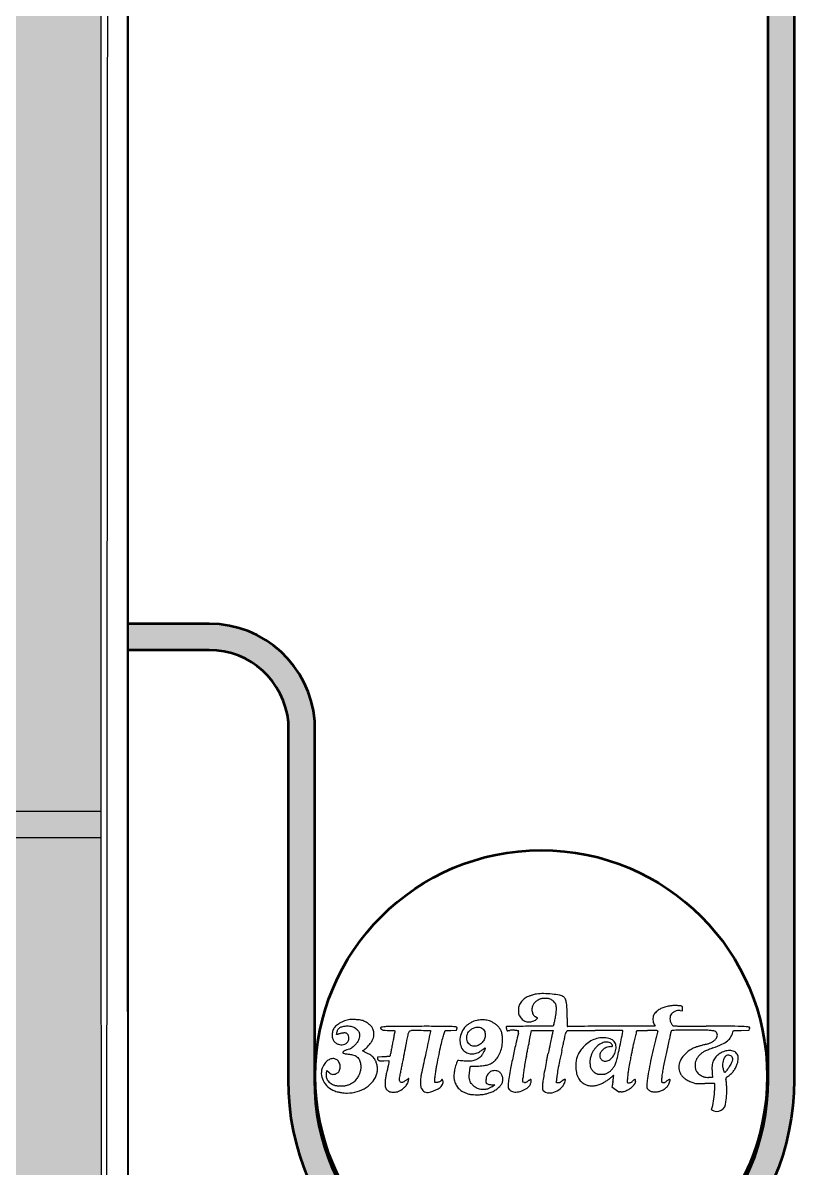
# Model space of a CAD drawing. Header units: millimetres. Extents: x 35877 to 3066687, y -650199 to -40525.
# Drawn here: x 144938.91 to 144968.22, y -179762.83 to -179719.29 of the extents above; entities that cross this region are included whole.
import ezdxf

# ---------------------------------------------------------------- set-up
doc = ezdxf.new("R2010")
doc.units = ezdxf.units.MM
doc.header["$MEASUREMENT"] = 0
for name, color, linetype, lineweight in [('A8_FURNITURE', 32, 'Continuous', 30), ('dim05', 1, 'Continuous', 13), ('Elevation 4.5', 206, 'Continuous', 5), ('FURNITURE', 32, 'Continuous', 9), ('NAME PLATE', 7, 'Continuous', 25), ('wall', 7, 'Continuous', 30)]:
    doc.layers.add(name, color=color, linetype=linetype, lineweight=lineweight)

msp = doc.modelspace()

# ---------------------------------------------------------------- hatches: boundary and pattern name
at = {"layer": 'dim05', "lineweight": 0, "true_color": 0xa47149, "transparency": 33554630}
h = msp.add_hatch(color=35, dxfattribs=at)
h.dxf.hatch_style = 1
h.paths.add_polyline_path([(144941.8873, -179711.3998), (144895.8952, -179711.3998), (144895.9029, -179803.3591), (144941.895, -179803.3591), (144941.8937, -179788.4605), (144935.895, -179788.4605), (144935.895, -179791.3591, -0.4142136), (144932.895, -179794.3591), (144904.8974, -179794.3591, -0.4142136), (144901.8974, -179791.3591), (144901.8974, -179722.365, -0.4142136), (144904.8974, -179719.365), (144932.895, -179719.365, -0.4142136), (144935.895, -179722.365), (144935.895, -179749.2607), (144941.8905, -179749.2607)])
h = msp.add_hatch(color=35, dxfattribs=at)
h.dxf.hatch_style = 1
h.paths.add_polyline_path([(144941.8905, -179749.2607), (144933.7283, -179749.2607, 0.4142136), (144930.7283, -179752.2607), (144930.7283, -179785.4605, 0.4142136), (144933.7283, -179788.4605), (144941.8937, -179788.4605), (144941.8937, -179787.4605), (144933.7283, -179787.4605, -0.4142136), (144931.7283, -179785.4605), (144931.7283, -179752.2607, -0.4142136), (144933.7283, -179750.2607), (144941.8906, -179750.2607)])
h = msp.add_hatch(color=35, dxfattribs=at)
h.dxf.hatch_style = 1
h.paths.add_polyline_path([(144941.8906, -179750.2607), (144933.7283, -179750.2607, 0.4142136), (144931.7283, -179752.2607), (144931.7283, -179785.4605, 0.4142136), (144933.7283, -179787.4605), (144941.8937, -179787.4605)])
at = {"layer": 'NAME PLATE', "lineweight": 0, "true_color": 0x000000, "transparency": 33554687}
h = msp.add_hatch(color=18, dxfattribs=at)
h.dxf.hatch_style = 1
h.set_gradient(color1=(153, 155, 55), color2=(229, 232, 120), name='INVCYLINDER')
h.paths.add_polyline_path([(144968.2164, -179759.4782), (144968.2164, -179679.3591), (144967.2164, -179679.3591), (144967.2164, -179759.4782, -1), (144949.9979, -179759.4782), (144949.9979, -179745.8362, 0.3909925), (144945.989, -179742.1356), (144942.9029, -179742.1347), (144942.9029, -179743.1347), (144945.989, -179743.1356, -0.3874546), (144948.9979, -179745.8791), (144948.9979, -179759.4782, 1)])

# ---------------------------------------------------------------- linework, layer by layer
at = {"lineweight": 30, "transparency": 33554687}
for p, q in [((144963.8928, -179756.8395), (144963.9758, -179756.8481)), ((144963.9758, -179756.8481), (144963.9758, -179756.7633)), ((144958.1664, -179757.9698), (144958.2419, -179757.5984)), ((144959.0653, -179757.4326), (144958.176, -179757.4398)), ((144958.2419, -179757.5984), (144958.6485, -179757.5984)), ((144958.6485, -179757.5984), (144959.055, -179757.5984)), ((144959.055, -179757.5984), (144959.0427, -179757.6525)), ((144959.0909, -179757.3533), (144959.0653, -179757.4326)), ((144959.5714, -179757.6404), (144959.6084, -179757.6056)), ((144959.6084, -179757.6056), (144960.66, -179757.6011)), ((144962.9386, -179757.4398), (144961.2904, -179757.44)), ((144962.2311, -179757.6337), (144962.2445, -179757.5984)), ((144962.2445, -179757.5984), (144962.6424, -179757.5984)), ((144962.8995, -179757.373), (144962.9386, -179757.4398)), ((144965.8937, -179757.66), (144965.9092, -179757.599)), ((144965.9092, -179757.599), (144966.2065, -179757.5951)), ((144966.2065, -179757.5951), (144966.5038, -179757.5912)), ((144966.5038, -179757.5912), (144966.5223, -179757.5378)), ((144957.9116, -179759.5669), (144957.9134, -179759.4155)), ((144965.1185, -179759.391), (144964.9658, -179759.3832)), ((144965.1059, -179759.241), (144965.1185, -179759.391)), ((144957.974, -179759.5714), (144957.9116, -179759.5669)), ((144959.1879, -179759.5923), (144959.1882, -179759.5075)), ((144959.2526, -179759.585), (144959.1879, -179759.5923)), ((144964.335, -179759.5634), (144964.4733, -179759.6102)), ((144964.4733, -179759.6102), (144964.8194, -179759.6113))]:
    msp.add_line(p, q, dxfattribs=at)
at = {"linetype": 'Continuous', "lineweight": 30, "transparency": 33554687}
msp.add_line((144961.5542, -179759.9494), (144961.2935, -179759.7559), dxfattribs=at)
at = {"lineweight": 30, "transparency": 33554687}
for points in [[(144951.2861, -179757.195, 0.043859), (144951.0792, -179757.2578, 0.051703), (144950.8982, -179757.3534, 0.058426), (144950.7617, -179757.4697, 0.108122), (144950.688, -179757.5946, 0.061138), (144950.6573, -179757.7497, 0.087182), (144950.6714, -179757.889, 0.097584), (144950.7296, -179758.0038, 0.097339), (144950.827, -179758.0881, 0.067265), (144950.9353, -179758.1319, 0.079761), (144951.0451, -179758.1419, 0.085565), (144951.1462, -179758.1173, 0.093625), (144951.2297, -179758.0606, 0.09954), (144951.2799, -179757.9855, 0.090008), (144951.2996, -179757.8941, 0.093227), (144951.2856, -179757.8044, 0.117473), (144951.2402, -179757.734, 0.033862), (144951.2125, -179757.7109, 0.084561), (144951.189, -179757.6993, 0.064706), (144951.1594, -179757.6945, 0.013953), (144951.1073, -179757.6943, 0.025158), (144951.067, -179757.6973, 0.014872), (144951.0194, -179757.7047, 0.01486), (144950.9721, -179757.715, 0.0246), (144950.933, -179757.7267, -0.003451), (144950.8997, -179757.7384, -0.004949), (144950.8699, -179757.7481, -0.00275), (144950.8447, -179757.756, -0.074457), (144950.8378, -179757.7571, -0.459081), (144950.8287, -179757.7464, -0.012844), (144950.8407, -179757.679, -0.021077), (144950.8576, -179757.6109, -0.060928), (144950.8769, -179757.5664, -0.054786), (144950.9088, -179757.5235, -0.061963), (144950.948, -179757.4906, -0.054751), (144950.9982, -179757.4654, -0.03118), (144951.0633, -179757.4457, -0.056056), (144951.2429, -179757.4243, -0.070213), (144951.409, -179757.4465, -0.077708), (144951.5489, -179757.5104, -0.093936), (144951.6523, -179757.6109, -0.02658), (144951.6766, -179757.6496, -0.064741), (144951.6889, -179757.6808, -0.050576), (144951.6945, -179757.7186, -0.011398), (144951.696, -179757.7835, -0.046606), (144951.6868, -179757.8821, -0.060288), (144951.6594, -179757.9686, -0.052632), (144951.6088, -179758.0546, -0.026075), (144951.5281, -179758.1524, -0.027437), (144951.4582, -179758.2208, -0.042828), (144951.3904, -179758.2706, -0.042386), (144951.3146, -179758.3085, -0.026197), (144951.2201, -179758.3404, 0.014133), (144951.1623, -179758.3584, 0.044136), (144951.1252, -179758.375, 0.058237), (144951.0974, -179758.395, 0.041864), (144951.0714, -179758.423, 0.30681), (144951.0697, -179758.4471, 0.176401), (144951.093, -179758.4665, 0.048098), (144951.1569, -179758.4828, 0.00717), (144951.2886, -179758.5012, -0.018926), (144951.433, -179758.5249, -0.050436), (144951.5326, -179758.5558, -0.069076), (144951.6046, -179758.5989, -0.07274), (144951.6606, -179758.6593, -0.033129), (144951.7031, -179758.7308, -0.048378), (144951.7298, -179758.7989, -0.045211), (144951.744, -179758.8743, -0.024673), (144951.7484, -179758.9684, -0.037807), (144951.7384, -179759.0964, -0.04546), (144951.7092, -179759.2134, -0.0426), (144951.6574, -179759.3291, -0.027569), (144951.5793, -179759.4534, -0.042948), (144951.5165, -179759.5277, -0.044307), (144951.4426, -179759.5893, -0.041243), (144951.3541, -179759.6404, -0.029322), (144951.2479, -179759.6831, -0.015626), (144951.1782, -179759.7041, -0.036943), (144951.1249, -179759.7142, -0.029232), (144951.0638, -179759.7176, -0.006805), (144950.961, -179759.7159, -0.006686), (144950.8625, -179759.7115, -0.02776), (144950.8035, -179759.7049, -0.039999), (144950.7567, -179759.693, -0.026859), (144950.7056, -179759.6725, -0.040269), (144950.6273, -179759.6281, -0.040465), (144950.5573, -179759.5718, -0.043055), (144950.5019, -179759.5094, -0.068172), (144950.4674, -179759.4468, -0.054768), (144950.451, -179759.3852, -0.024569), (144950.4426, -179759.3016, -0.02458), (144950.4425, -179759.2176, -0.054016), (144950.4524, -179759.1542), (144950.4626, -179759.1164), (144950.5316, -179759.1854, 0.068653), (144950.6075, -179759.2429, 0.106359), (144950.6859, -179759.2671, 0.101607), (144950.7699, -179759.2574, 0.058442), (144950.8626, -179759.2143, 0.170597), (144950.946, -179759.1115, 0.108981), (144950.9656, -179758.9573, 0.103306), (144950.9183, -179758.8023, 0.139196), (144950.8158, -179758.6985, 0.147793), (144950.6866, -179758.6693, 0.106555), (144950.5438, -179758.711, 0.088008), (144950.4088, -179758.8184, 0.066598), (144950.3031, -179758.976, 0.124081), (144950.2478, -179759.2348, 0.105755), (144950.3162, -179759.506, 0.09794), (144950.4966, -179759.7418, 0.090873), (144950.7577, -179759.8988, 0.032504), (144950.8563, -179759.9288, 0.01622), (144950.9841, -179759.9544, 0.016134), (144951.1171, -179759.9721, 0.025161), (144951.2325, -179759.9779, 0.071796), (144951.6095, -179759.9235, 0.073599), (144951.9523, -179759.7648, 0.078778), (144952.2152, -179759.5258, 0.104266), (144952.3608, -179759.2378, 0.055236), (144952.3814, -179759.1015, 0.046685), (144952.3735, -179758.9558, 0.047071), (144952.339, -179758.8154, 0.058882), (144952.2803, -179758.6949, 0.036352), (144952.2282, -179758.6254, 0.047393), (144952.1707, -179758.5706, 0.037017), (144952.0933, -179758.5186, 0.013161), (144951.9757, -179758.4557), (144951.8172, -179758.3762), (144951.8864, -179758.3215, 0.028344), (144952.0067, -179758.2148, 0.032402), (144952.1085, -179758.0995, 0.035321), (144952.1857, -179757.9838, 0.058735), (144952.2313, -179757.8761, 0.047802), (144952.2473, -179757.7916, 0.039089), (144952.2485, -179757.6996, 0.039841), (144952.2356, -179757.6108, 0.057335), (144952.2093, -179757.536, 0.067542), (144952.1438, -179757.4376, 0.047975), (144952.0469, -179757.3469, 0.044742), (144951.9265, -179757.2702, 0.041075), (144951.791, -179757.2136, 0.058829), (144951.706, -179757.1968, 0.010363), (144951.5434, -179757.1874, 0.010873), (144951.38, -179757.1849, 0.050188)], [(144956.1546, -179757.216, 0.042066), (144956.0478, -179757.2489, 0.028451), (144955.9324, -179757.3033, 0.028592), (144955.825, -179757.3698, 0.04545), (144955.7426, -179757.4395, 0.085958), (144955.5871, -179757.6638, 0.088204), (144955.5179, -179757.9253, 0.095794), (144955.5452, -179758.1765, 0.125753), (144955.6652, -179758.3725, 0.051514), (144955.7364, -179758.4287, 0.057982), (144955.815, -179758.4666, 0.055896), (144955.9026, -179758.4863, 0.042862), (144956.0008, -179758.4887, 0.03307), (144956.0969, -179758.4765, 0.052013), (144956.1764, -179758.4521, 0.044678), (144956.2573, -179758.4089, 0.017998), (144956.3595, -179758.3366, -0.002538), (144956.437, -179758.2781, -0.052935), (144956.4619, -179758.2633, -0.466483), (144956.4707, -179758.2674, -0.121616), (144956.471, -179758.2854, -0.049567), (144956.4465, -179758.3573, -0.020004), (144956.3998, -179758.45, -0.020088), (144956.3454, -179758.5392, -0.045924), (144956.2959, -179758.6004, -0.042921), (144956.2362, -179758.6522, -0.037321), (144956.1657, -179758.6957, -0.035825), (144956.0866, -179758.7298, -0.032691), (144956.0009, -179758.7536, -0.048217), (144955.9182, -179758.7626, -0.007772), (144955.7558, -179758.762, -0.008946), (144955.5908, -179758.756, -0.027736), (144955.4801, -179758.7437, 0.027884), (144955.4478, -179758.7402, 0.167718), (144955.4318, -179758.7447, 0.130946), (144955.4199, -179758.7588, 0.014573), (144955.403, -179758.7977, 0.029836), (144955.3378, -179758.9935, 0.032323), (144955.2985, -179759.1905, 0.035019), (144955.2872, -179759.3708, 0.066313), (144955.3074, -179759.5147, 0.063528), (144955.378, -179759.6818, 0.07021), (144955.4864, -179759.8197, 0.066937), (144955.6335, -179759.9271, 0.05063), (144955.8182, -179760.0043, 0.018005), (144955.8901, -179760.0233, 0.028162), (144955.9533, -179760.0339, 0.02068), (144956.0297, -179760.0392, 0.005467), (144956.1522, -179760.0412, 0.00951), (144956.2978, -179760.0392, 0.026936), (144956.3989, -179760.0304, 0.028787), (144956.4948, -179760.0112, 0.012202), (144956.6209, -179759.975, 0.03773), (144956.7758, -179759.9132, 0.041356), (144956.9146, -179759.8303, 0.04468), (144957.0273, -179759.7335, 0.068282), (144957.1037, -179759.6299, 0.08771), (144957.1431, -179759.5125, 0.083041), (144957.141, -179759.3863, 0.084457), (144957.0983, -179759.2695, 0.095422), (144957.0205, -179759.1789, 0.087392), (144956.9589, -179759.1455, 0.055512), (144956.8788, -179759.1284, 0.0534), (144956.7931, -179759.1289, 0.063038), (144956.7143, -179759.1481, 0.071252), (144956.6564, -179759.1802, 0.043546), (144956.5984, -179759.2328, 0.043523), (144956.5503, -179759.2947, 0.070694), (144956.5225, -179759.355, 0.047434), (144956.5112, -179759.4117, 0.019265), (144956.5063, -179759.4903, 0.014748), (144956.5066, -179759.5664, 0.139442), (144956.5166, -179759.5972, 0.11772), (144956.5422, -179759.621, 0.054047), (144956.5844, -179759.6391, 0.039981), (144956.6434, -179759.6522, 0.018433), (144956.7216, -179759.6601), (144956.844, -179759.6679), (144956.7679, -179759.7236, -0.026206), (144956.7314, -179759.7475, -0.013846), (144956.6838, -179759.7735, -0.013741), (144956.6334, -179759.7975, -0.020624), (144956.5882, -179759.8154, -0.015797), (144956.5288, -179759.8339, -0.034263), (144956.482, -179759.8436, -0.033035), (144956.4333, -179759.8469, -0.013713), (144956.3673, -179759.8453, -0.038548), (144956.2663, -179759.8321, -0.052772), (144956.1791, -179759.804, -0.051707), (144956.0985, -179759.7577, -0.035081), (144956.017, -179759.6899, -0.039579), (144955.947, -179759.6113, -0.06474), (144955.9028, -179759.5339, -0.063026), (144955.8792, -179759.4463, -0.035471), (144955.8718, -179759.3362, -0.015147), (144955.8738, -179759.2776, -0.009201), (144955.8795, -179759.2085, -0.009216), (144955.8878, -179759.1401, -0.016041), (144955.8975, -179759.0838), (144955.9226, -179758.9612), (144956.1744, -179758.9524, 0.018476), (144956.4073, -179758.9356, 0.043763), (144956.5777, -179758.9017, 0.055696), (144956.7129, -179758.8454, 0.053906), (144956.834, -179758.76, 0.076309), (144956.9554, -179758.6149, 0.046136), (144957.0536, -179758.4128, 0.043693), (144957.1183, -179758.1813, 0.046662), (144957.1399, -179757.9472, 0.035961), (144957.128, -179757.7853, 0.053102), (144957.0927, -179757.6475, 0.056896), (144957.0315, -179757.5274, 0.050254), (144956.9426, -179757.4185, 0.045503), (144956.8608, -179757.3504, 0.030799), (144956.7569, -179757.2878, 0.030764), (144956.6458, -179757.2384, 0.044809), (144956.5425, -179757.21, 0.029376), (144956.4522, -179757.1992, 0.01901), (144956.347, -179757.1968, 0.019059), (144956.2425, -179757.2024, 0.030935)], [(144952.6767, -179757.4556, 0.005281), (144952.5746, -179757.4673, 0.039592), (144952.527, -179757.4772, 0.115186), (144952.5048, -179757.4896, 0.261565), (144952.499, -179757.5073, 0.096887), (144952.5035, -179757.5182, 0.030148), (144952.5142, -179757.5326, 0.028873), (144952.5284, -179757.5475, 0.028165), (144952.5443, -179757.5608, 0.076557), (144952.5758, -179757.5776, 0.051871), (144952.6156, -179757.587, 0.023906), (144952.6798, -179757.5922, 0.003249), (144952.8147, -179757.5958, -0.003958), (144952.9231, -179757.5988, -0.01462), (144952.9915, -179757.6033, -0.014108), (144953.037, -179757.6089, -0.370719), (144953.0444, -179757.6175, -0.04678), (144953.0431, -179757.6309, -0.000212), (144953.0169, -179757.7694, -0.001011), (144952.9866, -179757.9269, -0.000638), (144952.9507, -179758.1105, 0.000126), (144952.9148, -179758.2932, 0.000208), (144952.8845, -179758.4476, 0.00001), (144952.8573, -179758.587, 0.045256), (144952.857, -179758.5899, -0.394034), (144952.8556, -179758.5913, -0.002203), (144952.8347, -179758.5925, -0.007425), (144952.8102, -179758.5933, -0.004463), (144952.7812, -179758.5936, 0.007501), (144952.7415, -179758.5942, 0.002168), (144952.6801, -179758.5963, 0.00218), (144952.6109, -179758.5994, 0.002324), (144952.5433, -179758.603), (144952.381, -179758.6123), (144952.381, -179758.6534, 0.061305), (144952.3832, -179758.6713, 0.039097), (144952.3899, -179758.6913, 0.038892), (144952.3997, -179758.7101, 0.057234), (144952.4113, -179758.7247, 0.089896), (144952.4354, -179758.7414, 0.077817), (144952.465, -179758.7496, 0.032246), (144952.5143, -179758.7522, 0.003539), (144952.6276, -179758.7499), (144952.8137, -179758.7449), (144952.8137, -179758.783, -0.045516), (144952.8093, -179758.8304, -0.004715), (144952.788, -179758.9404, -0.005331), (144952.7579, -179759.0804, -0.002996), (144952.7186, -179759.2497, 0.022364), (144952.691, -179759.3937, 0.018953), (144952.6744, -179759.5478, 0.01804), (144952.6699, -179759.6857, 0.079074), (144952.6829, -179759.7659, 0.145773), (144952.758, -179759.8737, 0.110426), (144952.8882, -179759.9371, 0.093412), (144953.0527, -179759.9448, 0.074691), (144953.2232, -179759.8942, 0.04479), (144953.3106, -179759.8433, 0.031285), (144953.3994, -179759.7717, 0.031776), (144953.4753, -179759.6926, 0.06285), (144953.5226, -179759.6198, 0.035435), (144953.5438, -179759.5668, 0.021298), (144953.5617, -179759.5013, 0.012776), (144953.5741, -179759.4397, 0.465805), (144953.5659, -179759.4299, 0.141402), (144953.5606, -179759.4314, 0.001732), (144953.5306, -179759.4505, 0.004982), (144953.496, -179759.4731, 0.003219), (144953.4564, -179759.4999, -0.017726), (144953.3574, -179759.5628, -0.106728), (144953.2998, -179759.5818, -0.223383), (144953.2612, -179759.5684, -0.108876), (144953.2319, -179759.5237, -0.085126), (144953.2228, -179759.4772, -0.034252), (144953.2257, -179759.4124, -0.019226), (144953.2408, -179759.3138, -0.00397), (144953.2754, -179759.1415, 0.001623), (144953.3097, -179758.9744, 0.001352), (144953.3452, -179758.7966, 0.000894), (144953.3911, -179758.561, 0.000245), (144953.4626, -179758.1897, -0.001007), (144953.5433, -179757.7736, -0.031189), (144953.5699, -179757.6719, -0.143303), (144953.6022, -179757.625, -0.112977), (144953.6577, -179757.5977, -0.060171), (144953.7244, -179757.5901, -0.001347), (144954.0474, -179757.5933, -0.000346), (144954.391, -179757.5979, -0.410096), (144954.4, -179757.6071, -0.051959), (144954.3966, -179757.6393, -0.000158), (144954.3107, -179758.0468, -0.001051), (144954.224, -179758.4526, -0.001364), (144954.1428, -179758.8242, 0.001092), (144954.0629, -179759.1884, 0.012132), (144954.0349, -179759.3346, 0.025994), (144954.023, -179759.4398, 0.015081), (144954.0191, -179759.5669, 0.005931), (144954.0202, -179759.6661, 0.028653), (144954.0247, -179759.7222, 0.045409), (144954.0345, -179759.7644, 0.033929), (144954.0525, -179759.8087, 0.074629), (144954.105, -179759.8849, 0.099794), (144954.1732, -179759.9334, 0.092337), (144954.2591, -179759.9541, 0.055712), (144954.3639, -179759.9479, 0.048625), (144954.4524, -179759.9236, 0.017793), (144954.572, -179759.873, 0.017838), (144954.688, -179759.8138, 0.047329), (144954.7646, -179759.7612, 0.06723), (144954.8258, -179759.6941, 0.073472), (144954.8648, -179759.6151, 0.08506), (144954.8757, -179759.5389, 0.152206), (144954.8555, -179759.4796, 0.022157), (144954.8473, -179759.4694, 0.040498), (144954.8396, -179759.4619, 0.05623), (144954.8335, -179759.4579, 0.378615), (144954.8302, -179759.4588, 0.014279), (144954.8275, -179759.4632, 0.002026), (144954.8222, -179759.4723, 0.002306), (144954.8159, -179759.4833, 0.001963), (144954.8095, -179759.4948, -0.096243), (144954.784, -179759.5253, -0.059446), (144954.7444, -179759.5503, -0.052443), (144954.6944, -179759.5679, -0.042063), (144954.638, -179759.5765), (144954.5658, -179759.5814), (144954.5613, -179759.5183, -0.045878), (144954.5628, -179759.4468, -0.004555), (144954.5835, -179759.2763, -0.006228), (144954.6101, -179759.0909, -0.008597), (144954.6389, -179758.9252, -0.003133), (144954.7213, -179758.5093, -0.005408), (144954.7957, -179758.1646, -0.006255), (144954.8614, -179757.8914, -0.019658), (144954.915, -179757.7105), (144954.9528, -179757.5991), (144955.1698, -179757.5952), (144955.3868, -179757.5912), (144955.4004, -179757.5437, 0.026527), (144955.405, -179757.5236, 0.041074), (144955.4067, -179757.5058, 0.049469), (144955.4054, -179757.4918, 0.153807), (144955.4009, -179757.4835, 0.180919), (144955.344, -179757.4585, 0.006511), (144955.1022, -179757.4483, 0.006654), (144954.719, -179757.4421, 0.00109), (144953.9771, -179757.4417, 0.000927), (144953.5147, -179757.4433, 0.001343), (144953.1063, -179757.4466, 0.000676), (144952.7596, -179757.4508, 0.022554)], [(144956.3144, -179757.4908, -0.070621), (144956.3879, -179757.5346, -0.090328), (144956.4393, -179757.5941, -0.083564), (144956.4691, -179757.6717, -0.051762), (144956.4784, -179757.7691, -0.093711), (144956.4489, -179757.9189, -0.086531), (144956.3663, -179758.0524, -0.086075), (144956.243, -179758.1505, -0.091361), (144956.0964, -179758.1989, -0.169911), (144955.9255, -179758.1642, -0.154231), (144955.8053, -179758.0293, -0.13549), (144955.7754, -179757.8346, -0.123842), (144955.8477, -179757.6445, -0.092761), (144955.9379, -179757.556, -0.068297), (144956.064, -179757.4944, -0.069829), (144956.1988, -179757.47, -0.109211)], [(144965.7987, -179758.5497, -0.165578), (144965.8511, -179758.5931, -0.126809), (144965.8731, -179758.6646, -0.086433), (144965.8608, -179758.7618, -0.042244), (144965.814, -179758.8781, -0.030353), (144965.7655, -179758.9612, -0.010828), (144965.6867, -179759.074, -0.004165), (144965.6019, -179759.1878, -0.234744), (144965.579, -179759.1992, -0.321391), (144965.5699, -179759.1927, -0.004802), (144965.5483, -179759.1269, -0.012477), (144965.5277, -179759.0561, -0.014928), (144965.512, -179758.9885, -0.067594), (144965.5074, -179758.9151, -0.024239), (144965.52, -179758.8107, -0.024499), (144965.543, -179758.7068, -0.057984), (144965.5725, -179758.6334, -0.055252), (144965.617, -179758.5696, -0.124944), (144965.6652, -179758.5364, -0.124914), (144965.7234, -179758.5302, -0.055211)]]:
    msp.add_lwpolyline(points, format="xyb", close=True, dxfattribs=at)
for centre, radius, start, end in [((144958.3582, -179756.8958), 0.6371, 128.70449, 137.1154), ((144958.3277, -179756.8577), 0.5883, 119.77569, 128.7045), ((144958.3861, -179756.9598), 0.7059, 112.35689, 119.7757), ((144958.7425, -179757.8264), 1.6429, 108.4108, 112.35694), ((144958.7548, -179757.8632), 1.6817, 104.48237, 108.41087), ((144958.5595, -179757.1072), 0.9009, 98.21448, 104.48245), ((144958.7819, -179756.989), 0.6199, 114.80083, 128.17793), ((144958.6717, -179757.8845), 1.6863, 89.1273, 98.21446), ((144958.8968, -179757.2377), 0.8938, 110.75198, 114.80077), ((144958.6778, -179756.6599), 0.2759, 101.0315, 110.75197), ((144958.6921, -179756.7332), 0.3506, 92.71447, 101.03154), ((144958.7691, -179758.3574), 1.9766, 90.4023, 92.71445), ((144958.6439, -179759.7108), 3.5128, 83.87876, 89.12728), ((144958.7711, -179758.6353), 2.2546, 88.33689, 90.40223), ((144958.8277, -179756.6837), 0.3021, 79.24607, 88.33689), ((144958.8442, -179756.5971), 0.214, 67.82006, 79.24613), ((144958.6493, -179757.0751), 0.7301, 63.23885, 67.82007), ((144958.7868, -179756.8025), 0.4249, 42.10715, 63.23894), ((144958.6222, -179759.9133), 3.7164, 79.25697, 83.87874), ((144959.2491, -179756.6088), 0.353, 53.25474, 79.25687), ((144959.3416, -179756.4849), 0.1983, 21.38077, 53.25471), ((144958.8573, -179756.6745), 0.7185, 9.14894, 21.38074), ((144959.5538, -179756.841), 1.8152, 177.57808, 180), ((144959.7389, -179756.841), 2.0003, 179.99997, 182.18631), ((144958.0374, -179756.7769), 0.2975, 168.35522, 177.57807), ((144957.9817, -179756.7654), 0.2406, 157.74725, 168.3552), ((144958.597, -179757.0172), 0.9055, 153.78901, 157.74729), ((144958.3658, -179756.9033), 0.6478, 145.44222, 153.78905), ((144958.3675, -179756.9045), 0.6499, 137.11535, 145.44227), ((144958.6438, -179756.7988), 0.391, 166.72435, 185.18125), ((144958.8752, -179756.7778), 0.6234, 185.18124, 193.35731), ((144958.6053, -179756.7897), 0.3515, 146.73356, 166.72431), ((144958.6463, -179756.8166), 0.4005, 128.17799, 146.73349), ((144958.878, -179756.72), 0.3019, 14.80724, 42.10716), ((144956.769, -179756.6392), 2.424, 349.4776, 355.71625), ((144958.6506, -179756.7802), 0.5371, 355.71625, 14.80716), ((144957.9111, -179756.8269), 1.6768, 1.46364, 9.14894), ((144951.0457, -179757.0023), 8.5444, 359.16463, 1.46372), ((144963.4829, -179757.4225), 0.733, 133.72949, 140.59239), ((144963.5376, -179757.4797), 0.8121, 127.10459, 133.72957), ((144963.4363, -179757.3457), 0.6442, 119.22266, 127.10459), ((144963.5033, -179757.4655), 0.7815, 108.14427, 119.22259), ((144963.7097, -179758.0952), 1.4441, 101.14833, 108.14426), ((144963.7262, -179758.1794), 1.5299, 94.31085, 101.14833), ((144963.8387, -179757.2152), 0.3754, 114.35162, 130.12176), ((144963.6977, -179757.8006), 1.15, 85.84225, 94.31084), ((144963.8502, -179757.2405), 0.4032, 99.1594, 114.35165), ((144963.3023, -179763.239), 6.6027, 84.67108, 85.8422), ((144963.8508, -179757.2446), 0.4073, 84.08311, 99.15945), ((144963.9066, -179756.7612), 0.0968, 60.59764, 84.67103), ((144963.9372, -179756.7069), 0.0345, 8.33074, 60.59761), ((144963.5515, -179756.7633), 0.4242, 359.99998, 8.33078), ((144958.0166, -179756.9067), 0.2768, 182.1863, 191.59105), ((144957.9303, -179756.9244), 0.1887, 191.59102, 203.68683), ((144958.2804, -179756.7709), 0.571, 203.68681, 208.98573), ((144958.2135, -179756.808), 0.4945, 208.98566, 228.28116), ((144958.145, -179756.8847), 0.3917, 228.2811, 251.25984), ((144958.1407, -179756.8974), 0.3783, 251.25978, 274.70445), ((144958.1355, -179756.8341), 0.4418, 274.70437, 295.57503), ((144958.5392, -179756.8576), 0.278, 193.35728, 208.30971), ((144958.4783, -179756.8904), 0.2089, 208.30962, 225.94908), ((144957.9831, -179756.5156), 0.7949, 295.57503, 300.33219), ((144958.4876, -179756.8807), 0.2223, 225.94899, 242.78241), ((144958.1845, -179756.8598), 0.3961, 300.33221, 308.34348), ((144957.9978, -179757.8331), 0.8486, 60.74296, 62.7824), ((144958.128, -179757.6007), 0.5823, 58.03822, 60.74291), ((144958.2742, -179756.9732), 0.2515, 308.34347, 317.59309), ((144958.1093, -179757.6307), 0.6176, 55.92317, 58.03825), ((144958.4434, -179757.1368), 0.0213, 31.71747, 55.92322), ((144958.4493, -179757.1331), 0.0143, 317.59306, 31.71746), ((144958.4977, -179757.1616), 0.6234, 342.09916, 346.19698), ((144955.4065, -179756.4022), 3.8065, 346.19697, 347.27252), ((144954.9481, -179756.2987), 4.2765, 347.27246, 348.36337), ((144955.0649, -179756.3227), 4.1572, 348.36336, 349.47764), ((145004.577, -179757.7828), 44.9925, 179.1647, 179.43857), ((144963.361, -179757.1644), 0.5106, 172.22121, 183.26889), ((144963.3733, -179757.1637), 0.523, 183.2688, 194.21313), ((144963.1175, -179757.1312), 0.2649, 154.16878, 172.22123), ((144963.1677, -179757.2158), 0.3109, 194.21315, 210.37192), ((144963.1438, -179757.1439), 0.2941, 140.59231, 154.1688), ((144963.9138, -179757.1419), 0.4145, 173.55875, 189.48581), ((144963.7305, -179757.1212), 0.2301, 148.8119, 173.55873), ((144963.924, -179757.1402), 0.4249, 189.48576, 205.22807), ((144963.7897, -179757.157), 0.2993, 130.1218, 148.81185), ((144963.7759, -179757.21), 0.2611, 205.22807, 227.89616), ((144957.2901, -179757.4685), 0.0176, 135.0338, 190.85274), ((144958.7027, -179757.1977), 1.456, 190.85275, 193.24007), ((144957.2867, -179757.4651), 0.0128, 91.06949, 135.03387), ((144958.516, -179757.2416), 1.2642, 193.24014, 195.965), ((144965.9763, -180222.9167), 465.5456, 91.037686, 91.069543), ((144957.3274, -179757.5817), 0.0279, 195.96504, 238.28246), ((144957.3196, -179757.5943), 0.013, 238.28256, 273.81056), ((144957.2692, -179756.8387), 0.7703, 273.81059, 275.71368), ((144957.2838, -179756.9841), 0.6242, 275.7136, 278.55212), ((144957.2268, -179756.6049), 1.0076, 278.5521, 280.53494), ((144957.5154, -179758.1567), 0.5708, 95.64951, 100.53495), ((144957.5046, -179758.0484), 0.4619, 89.92414, 95.64955), ((144957.5045, -179758.1472), 0.5607, 84.79891, 89.9242), ((144958.3876, -179803.9566), 46.5167, 90.6815, 91.03765), ((144957.4438, -179758.814), 1.2302, 81.95064, 84.79901), ((144957.2526, -179760.1663), 2.596, 80.92782, 81.95066), ((144965.8261, -179759.8644), 8.3725, 165.03974, 167.43439), ((144957.4063, -179759.2035), 1.6211, 79.47221, 80.92774), ((144957.2805, -179759.8807), 2.3098, 78.61418, 79.47223), ((144957.731, -179757.6433), 0.0275, 58.28251, 78.61415), ((144957.286, -179757.5824), 0.4671, 345.0398, 348.76003), ((144957.4809, -179757.6212), 0.2684, 348.76005, 354.39315), ((144957.7414, -179757.6265), 0.00782, 359.366, 58.28262), ((144957.5097, -179757.624), 0.2395, 354.39309, 359.36604), ((144958.9081, -179847.7242), 90.2874, 90.464597, 90.681404), ((145117.2309, -179791.3103), 161.7296, 168.008624, 168.065461), ((144963.0327, -179758.5587), 4.0916, 167.2039, 168.00856), ((144956.9556, -179757.3157), 2.6032, 348.72874, 350.91187), ((144959.6444, -179757.7458), 0.1198, 159.79094, 170.9118), ((144959.7255, -179757.7757), 0.2061, 152.38396, 159.79087), ((144959.7236, -179757.7747), 0.204, 144.95054, 152.38401), ((144959.6474, -179757.7212), 0.1109, 133.21929, 144.95054), ((144960.4087, -179757.35), 0.8221, 179.43858, 184.28347), ((144959.667, -179757.4055), 0.0783, 184.28336, 206.61211), ((144959.6096, -179757.4343), 0.0142, 206.61208, 285.0731), ((144959.6374, -179757.5373), 0.0926, 90.29029, 105.07315), ((144967.2546, -181260.3864), 1502.961, 90.2720662, 90.2904009), ((144961.0107, -179945.4831), 188.0428, 90.10796, 90.272055), ((144961.3333, -180116.8468), 359.4068, 90.006841, 90.107911), ((144961.684, -179995.0917), 237.4928, 90.109296, 90.247035), ((144961.2644, -179775.1624), 17.5631, 89.18435, 90.10932), ((144961.166, -179782.0818), 24.4832, 88.74964, 89.1844), ((144505.368, -179665.5676), 465.5371, 348.55381, 348.592771), ((144961.7, -179757.6161), 0.0117, 0.00003, 88.74965), ((144961.5805, -179757.6161), 0.1311, 348.59284, 359.99994), ((144987.8234, -179764.0331), 26.3842, 166.107, 166.5397), ((144962.7528, -179757.832), 0.5582, 159.18319, 166.107), ((144962.6424, -179809.9046), 52.3062, 89.73119, 90.00002), ((144962.8806, -179759.136), 1.537, 86.29918, 89.73117), ((144997.5052, -179766.4866), 35.5958, 165.72905, 166.05724), ((144962.9631, -179757.8599), 0.2583, 76.32218, 86.29909), ((144964.8374, -179758.1773), 1.8878, 162.94667, 165.72904), ((144963.0215, -179757.6203), 0.0116, 342.94667, 76.32215), ((144954.5948, -179755.8949), 9.1199, 347.87465, 348.70223), ((144963.2857, -179757.6312), 0.2572, 348.70221, 359.57177), ((144963.567, -179757.6333), 0.0241, 134.36771, 179.57174), ((144963.5773, -179757.6438), 0.0389, 102.73031, 134.36776), ((144963.6272, -179757.8647), 0.2654, 93.79647, 102.73031), ((144963.6499, -179757.3494), 0.0733, 227.89616, 266.30099), ((144964.1849, -179766.268), 8.6872, 93.07777, 93.79649), ((144963.8764, -179753.8448), 3.5852, 266.30102, 268.64571), ((144964.0194, -179763.1903), 5.6049, 90.41046, 93.0778), ((144964.0939, -179744.6471), 12.7854, 268.64579, 269.86595), ((144964.2603, -179796.825), 39.2405, 89.77606, 90.41044), ((144965.5143, -179137.3731), 620.0611, 269.8659817, 269.9409246), ((144964.2211, -179806.8462), 49.2618, 89.27041, 89.77599), ((144964.8203, -179759.7925), 2.2043, 84.44541, 89.27038), ((144964.723, -179904.8435), 147.4097, 89.6494, 89.94092), ((144964.9261, -179758.7041), 1.1107, 77.77447, 84.44548), ((144965.1094, -179757.8583), 0.2453, 57.31057, 77.77454), ((144965.1746, -179757.7566), 0.1245, 26.14889, 57.31066), ((144965.1452, -179757.7711), 0.1574, 360, 26.14894), ((144965.4853, -179780.2765), 22.8403, 88.4934, 89.64939), ((144965.2515, -179757.4974), 0.6625, 328.17596, 345.79582), ((144965.7358, -179770.7485), 13.3091, 87.16913, 88.49334), ((144966.3678, -179757.9687), 0.5137, 73.1667, 87.16907), ((144966.5054, -179757.5138), 0.0384, 52.60252, 73.16676), ((144965.8674, -179757.3112), 0.693, 340.91344, 343.60163), ((144966.5211, -179757.4933), 0.0126, 5.42452, 52.60259), ((144966.4947, -179757.4958), 0.0391, 343.60148, 5.42456), ((145004.3016, -179768.4405), 47.7923, 167.43433, 168.09415), ((144749.7087, -179715.5004), 212.7399, 348.393331, 348.440772), ((144805.8579, -179726.9846), 155.4283, 348.440789, 348.500835), ((146418.2092, -180065.0327), 1491.1914, 168.1217746, 168.1364423), ((145194.4964, -179807.6413), 240.7022, 168.065472, 168.121851), ((144933.9016, -179752.4784), 26.1604, 347.03355, 347.47633), ((144942.5526, -179754.4001), 17.2985, 347.47626, 348.07993), ((144946.3814, -179755.2083), 13.3854, 348.07992, 348.72874), ((144961.1027, -179759.0404), 1.2101, 129.05935, 141.20796), ((144960.9961, -179758.9091), 1.041, 115.45869, 129.05938), ((144960.9697, -179758.8536), 0.9795, 101.40784, 115.45862), ((144961.2449, -179758.7701), 0.7672, 118.22795, 132.81429), ((144960.9611, -179758.811), 0.936, 86.87051, 101.40777), ((144961.108, -179758.515), 0.4777, 97.42777, 118.22797), ((144960.9685, -179758.6748), 0.7997, 70.77509, 86.87046), ((144961.0875, -179758.3578), 0.3192, 71.21595, 97.42779), ((144961.1224, -179758.2551), 0.2107, 35.45326, 71.21591), ((144961.1193, -179758.2426), 0.3419, 40.40945, 70.77511), ((144961.019, -179758.3287), 0.3376, 30.82169, 35.45331), ((144961.2436, -179758.1302), 0.0915, 303.36351, 309.34796), ((144961.239, -179758.1246), 0.0988, 309.34793, 315.00004), ((144961.26, -179758.185), 0.057, 13.56193, 30.82178), ((144961.2914, -179758.1769), 0.0247, 315.00003, 343.86717), ((144961.2923, -179758.1772), 0.0238, 343.86711, 13.56192), ((144961.1597, -179758.2082), 0.2888, 6.70476, 40.40946), ((144960.9285, -179758.2354), 0.5216, 345.04411, 6.7048), ((144885.664, -179742.5678), 77.5241, 348.314075, 348.553801), ((144973.4616, -179760.6695), 11.6335, 167.24477, 168.20091), ((144979.1485, -179761.9568), 17.4644, 166.53968, 167.24488), ((144981.5369, -179762.6049), 19.1624, 166.48255, 167.07728), ((144992.0675, -179765.1365), 29.9931, 166.05732, 166.48245), ((144919.558, -179747.8257), 45.0741, 346.64103, 346.96968), ((144952.2276, -179755.3863), 11.541, 346.96969, 347.87473), ((144965.3253, -179760.7439), 2.6466, 105.31081, 107.92269), ((145075.5371, -180163.311), 420.0276, 105.30374, 105.310845), ((145256.3712, -180824.1616), 1105.1733, 105.3002748, 105.3037125), ((145267.7186, -180865.6443), 1148.1799, 105.2967843, 105.3002221), ((145146.9606, -180424.131), 690.4502, 105.2917167, 105.2967588), ((144964.3698, -179756.3123), 1.88, 285.29174, 287.05367), ((144964.2858, -179756.0383), 2.1667, 287.05363, 288.63772), ((144964.3597, -179756.2575), 1.9353, 288.63767, 290.22909), ((144964.8838, -179757.6796), 0.4197, 290.22905, 295.17611), ((144964.8408, -179757.5882), 0.5207, 295.17614, 307.26258), ((144963.4057, -179753.6073), 4.9651, 290.33696, 294.6199), ((144964.8683, -179757.6244), 0.4753, 307.26258, 320.20453), ((144964.9382, -179757.6826), 0.3843, 320.2045, 334.54385), ((144965.1242, -179757.7711), 0.1784, 334.54377, 0.00005), ((144965.0435, -179757.1814), 1.0336, 294.61989, 308.33592), ((144965.3339, -179757.5486), 0.5655, 308.33585, 328.17602), ((145005.2459, -179768.6395), 48.7574, 168.09419, 168.7382), ((144972.7279, -179761.6404), 15.0024, 168.22569, 169.31728), ((144902.0092, -179746.8996), 57.2363, 348.22568, 348.34531), ((144766.5544, -179718.9601), 195.5426, 348.345355, 348.393254), ((144885.8188, -179743.05), 74.6609, 347.919201, 347.976497), ((144886.8063, -179743.2604), 73.6512, 347.976535, 348.03406), ((144925.4674, -179751.4541), 34.1314, 348.03413, 348.13634), ((144982.9933, -179763.7818), 24.2158, 167.03364, 168.0182), ((144960.7929, -179758.8913), 0.8694, 160.26898, 171.5764), ((144960.8069, -179758.8963), 0.8843, 149.07062, 160.26899), ((144961.2645, -179759.1705), 1.4177, 141.20794, 149.07065), ((144961.7552, -179758.9864), 1.3251, 162.59209, 165.69023), ((144961.5095, -179758.9093), 1.0675, 156.15329, 162.5921), ((144961.337, -179758.8331), 0.8789, 148.70419, 156.15323), ((144961.2842, -179758.801), 0.8172, 140.96779, 148.70413), ((144961.2413, -179758.7662), 0.7619, 132.81435, 140.96776), ((144961.0347, -179758.5575), 0.2026, 179.13817, 209.9543), ((144961.0889, -179758.5584), 0.2568, 152.39175, 179.13817), ((144961.2374, -179758.636), 0.4244, 134.0307, 152.39174), ((144961.153, -179758.5488), 0.303, 119.85549, 134.0307), ((144961.2252, -179758.6745), 0.4479, 109.28004, 119.85551), ((144961.2797, -179758.8304), 0.6131, 100.34116, 109.28004), ((144961.3847, -179759.4055), 1.1977, 94.92496, 100.34115), ((144960.9224, -179758.3025), 0.5005, 306.55469, 328.54741), ((144961.2807, -179758.1988), 0.0135, 274.92498, 297.19403), ((144961.252, -179758.1428), 0.0764, 297.19396, 303.36345), ((144960.7227, -179758.1804), 0.7346, 328.54741, 345.0441), ((144959.0361, -179758.0534), 2.5356, 343.76784, 348.05215), ((144894.133, -179744.3195), 68.8759, 348.052123, 348.314079), ((144995.22, -179764.889), 33.7977, 169.26715, 169.60955), ((144983.0317, -179762.5787), 21.3924, 168.82728, 169.26708), ((144975.1361, -179761.0193), 13.3442, 168.20087, 168.82723), ((144982.1515, -179762.7459), 19.793, 167.07732, 168.40153), ((144973.2328, -179760.8175), 10.15, 167.34338, 167.98418), ((144973.5848, -179760.8965), 10.5107, 166.71909, 167.34338), ((145141.1555, -179800.4499), 182.6862, 166.641071, 166.718993), ((144964.6128, -179759.0747), 0.7897, 137.27446, 156.55312), ((144964.9103, -179759.3495), 1.1947, 123.13682, 137.27436), ((144964.9986, -179759.4848), 1.3563, 118.95717, 123.13677), ((144964.7654, -179759.0634), 0.8747, 113.15109, 118.95712), ((144964.8324, -179759.2199), 1.0449, 107.92267, 113.15104), ((144964.9652, -179758.9251), 0.5146, 142.50197, 154.26385), ((144965.1817, -179759.0913), 0.7875, 133.95143, 142.50195), ((144965.2092, -179759.1198), 0.8272, 125.58761, 133.95137), ((144965.1249, -179759.0019), 0.6823, 115.92426, 125.58753), ((144965.4064, -179759.5811), 1.3262, 113.31413, 115.92419), ((144966.9533, -179763.1704), 5.2347, 112.3736, 113.31416), ((144967.1641, -179763.6826), 5.7886, 111.44136, 112.37367), ((144966.7361, -179762.5928), 4.6178, 110.33695, 111.44137), ((144965.6791, -179759.0078), 0.592, 136.91374, 154.92246), ((144965.8188, -179759.1385), 0.7833, 122.31373, 136.91377), ((144965.8214, -179759.1426), 0.7882, 107.75934, 122.31373), ((144965.7671, -179758.9729), 0.61, 90.12095, 107.75927), ((144965.7667, -179758.7988), 0.4359, 66.54625, 90.12086), ((144965.8427, -179758.6236), 0.2449, 30.26065, 66.54623), ((144965.7947, -179758.6516), 0.3005, 358.3088, 30.26074), ((144964.5569, -179760.099), 6.6873, 169.31727, 171.31432), ((144969.2663, -179761.0498), 10.7053, 169.18878, 170.76966), ((144971.5607, -179761.488), 13.0411, 167.82533, 169.18872), ((144921.0945, -179750.6001), 38.5863, 347.82523, 347.91919), ((144969.3671, -179760.89), 10.2861, 168.0183, 169.88519), ((144961.2468, -179758.9585), 1.3282, 171.57647, 179.80725), ((144961.1557, -179758.9582), 1.2371, 179.80727, 190.92286), ((144962.0817, -179758.7701), 1.6239, 179.86379, 182.54809), ((144960.9098, -179758.7673), 0.452, 172.91067, 179.86378), ((144962.257, -179758.7623), 1.7994, 182.54809, 184.92875), ((144960.8839, -179758.7641), 0.4258, 165.69015, 172.9107), ((144960.819, -179758.8863), 0.356, 184.92867, 192.84059), ((144960.7115, -179758.9108), 0.2457, 192.84049, 202.83502), ((144960.9539, -179758.8087), 0.5088, 202.83497, 208.6339), ((144960.9769, -179758.7962), 0.535, 208.63393, 215.88309), ((144961.0524, -179758.5473), 0.223, 209.95432, 238.62903), ((144961.0432, -179758.5625), 0.2053, 238.62907, 278.48947), ((144961.0251, -179758.441), 0.3282, 278.48957, 306.55469), ((144960.7171, -179758.5488), 0.7858, 314.22747, 323.98134), ((144960.7965, -179758.6066), 0.6876, 323.98138, 334.76245), ((144960.5708, -179758.5002), 0.9372, 334.76242, 343.76789), ((144964.2329, -179759.4711), 2.3412, 169.7625, 172.91793), ((145060.0056, -179776.7681), 99.6633, 169.609587, 169.762452), ((144975.4256, -179761.3655), 12.9269, 168.4015, 170.22369), ((144967.3563, -179759.8061), 4.1914, 168.06887, 170.95643), ((145122.1768, -179792.5197), 162.4304, 167.984097, 168.068895), ((144964.3404, -179759.0034), 0.503, 178.71377, 204.54076), ((144964.4544, -179759.006), 0.617, 156.55321, 178.71374), ((144966.5262, -179758.933), 2.0668, 177.58703, 179.78345), ((144966.6253, -179758.9334), 2.1659, 179.78344, 181.78232), ((144964.8287, -179758.9893), 0.3685, 181.78235, 189.19247), ((144964.8041, -179758.8604), 0.3432, 169.30206, 177.58709), ((144964.6688, -179759.0151), 0.2065, 189.19248, 199.81416), ((144964.7091, -179758.8425), 0.2465, 159.03628, 169.30208), ((144965.1216, -179759.0005), 0.6882, 154.26383, 159.03634), ((144966.1524, -179759.0206), 1.0583, 175.63286, 182.36158), ((144969.297, -179758.891), 4.2057, 182.36154, 184.77429), ((144965.6965, -179758.9858), 0.6012, 166.29079, 175.63284), ((144965.562, -179758.953), 0.4627, 154.92247, 166.2907), ((144965.2772, -179758.6481), 0.807, 323.76695, 333.71984), ((144964.9993, -179758.5109), 1.117, 333.71989, 341.52079), ((144965.3841, -179758.6395), 0.7113, 341.52079, 358.30885), ((144960.607, -179759.9327), 3.2734, 171.40718, 175.00574), ((144964.3967, -179760.5054), 7.1061, 168.73823, 171.40717), ((144959.3633, -179759.4331), 1.45, 173.73581, 179.30524), ((144962.3276, -179759.7585), 4.432, 171.31432, 173.73578), ((144958.6963, -179760.2742), 0.9559, 125.39029, 127.64996), ((144958.5088, -179760.0104), 0.6323, 122.31017, 125.39021), ((144958.5362, -179760.0536), 0.6835, 119.95721, 122.31015), ((144958.205, -179759.4789), 0.0202, 90.00004, 119.95712), ((144958.205, -179759.4743), 0.0155, 4.91075, 89.99998), ((144957.8415, -179759.5055), 0.3803, 356.45381, 4.91072), ((144967.5331, -179760.7681), 8.9492, 170.76968, 172.38173), ((144960.4291, -179759.5119), 1.241, 172.07238, 179.79728), ((144965.957, -179760.2817), 6.8222, 169.8852, 172.07246), ((144976.5751, -179783.1086), 29.181, 125.97896, 126.0303), ((144959.5963, -179759.7212), 0.2803, 120.92882, 125.97897), ((144959.587, -179759.7058), 0.2624, 115.62133, 120.92872), ((144959.5695, -179759.6693), 0.2219, 110.21296, 115.62136), ((144959.5057, -179759.4961), 0.0373, 90.00004, 110.21299), ((144959.5057, -179759.4889), 0.0302, 65.18866, 90.00004), ((144958.6688, -179759.3289), 0.8696, 347.33677, 349.68146), ((144959.514, -179759.4711), 0.0105, 10.75214, 65.18863), ((144959.4826, -179759.477), 0.0424, 349.68148, 10.75214), ((144960.6486, -179759.056), 0.7207, 190.92286, 207.58234), ((144960.5338, -179759.116), 0.5911, 207.58232, 226.22547), ((144960.823, -179758.9076), 0.345, 215.88319, 225.95388), ((144960.8378, -179758.8922), 0.3664, 225.95399, 235.68132), ((144961.0105, -179758.6393), 0.6726, 235.68142, 241.85435), ((144960.8195, -179758.9963), 0.2677, 241.85445, 250.5258), ((144960.8001, -179759.0512), 0.2095, 250.52588, 260.94835), ((144960.8265, -179758.8852), 0.3776, 260.9484, 268.19367), ((144960.8822, -179757.1217), 2.1419, 268.19368, 270.19899), ((144960.8822, -179757.1214), 2.1422, 270.19903, 272.34114), ((144960.9565, -179758.9388), 0.3233, 272.3412, 280.99768), ((144960.9743, -179759.0305), 0.2299, 280.99769, 291.81717), ((144960.801, -179758.5975), 0.6963, 291.8172, 296.55374), ((144959.7256, -179757.4681), 2.4564, 303.45967, 306.41231), ((144960.9094, -179758.8145), 0.4537, 296.55374, 302.01162), ((144960.6791, -179758.4461), 0.8881, 302.0116, 305.31321), ((144960.273, -179758.2103), 1.5342, 306.41231, 310.61322), ((144960.6812, -179758.4491), 0.8845, 305.31322, 308.61804), ((144960.9611, -179758.7995), 0.4361, 308.61793, 314.22744), ((144961.9751, -179760.1951), 1.0805, 128.31255, 130.61324), ((144961.6182, -179759.7434), 0.5048, 124.24822, 128.31258), ((144953.7224, -179758.2291), 7.7195, 350.23316, 350.85447), ((144961.6303, -179759.7612), 0.5263, 121.24451, 124.24824), ((144957.0665, -179758.7675), 4.3324, 350.85445, 351.81198), ((144950.6345, -179757.842), 10.8306, 351.81195, 352.14197), ((144961.3592, -179759.3143), 0.00355, 18.84696, 121.2444), ((144961.3428, -179759.3199), 0.0208, 352.142, 18.84705), ((144985.1668, -179761.7237), 23.397, 174.1948, 174.63895), ((144969.7393, -179760.1552), 7.89, 172.91801, 174.19477), ((144962.5007, -179759.9308), 0.5807, 127.80454, 134.46296), ((144962.1675, -179759.5013), 0.0372, 78.38812, 127.80461), ((144962.1711, -179759.4839), 0.0194, 1.16852, 78.38811), ((144961.9447, -179759.4885), 0.2459, 349.04397, 1.16858), ((144964.13, -179759.7118), 1.5097, 172.1263, 179.92171), ((144972.7343, -179760.9017), 10.1959, 170.22366, 172.1263), ((144969.9345, -179760.0425), 6.7795, 174.13768, 175.66791), ((144966.8546, -179759.7263), 3.6835, 170.95642, 174.13773), ((144963.9689, -179760.2685), 0.9537, 126.13182, 129.90269), ((144963.6067, -179759.7724), 0.3395, 117.98245, 126.13175), ((144963.5333, -179759.6343), 0.1831, 107.37287, 117.98242), ((144963.4835, -179759.4751), 0.0163, 45.00003, 107.37281), ((144962.6132, -179759.2884), 0.912, 342.48878, 347.22646), ((144963.4748, -179759.4837), 0.0286, 347.22641, 45.00002), ((144964.3285, -179759.0089), 0.49, 204.54078, 219.64678), ((144964.4352, -179758.9205), 0.6285, 219.64681, 232.18116), ((144964.5272, -179758.8019), 0.7786, 232.18116, 243.35757), ((144964.7287, -179758.4002), 1.228, 243.35755, 251.30152), ((144964.7444, -179758.9879), 0.2868, 199.81423, 208.11757), ((144964.8751, -179758.9181), 0.4351, 208.11759, 218.12355), ((144964.897, -179758.9009), 0.4629, 218.12355, 227.67541), ((144964.9193, -179758.8764), 0.496, 227.67547, 236.88779), ((144964.9736, -179758.7932), 0.5953, 236.88784, 244.92245), ((144965.0138, -179758.7073), 0.6901, 244.9224, 249.8713), ((144964.8934, -179759.0357), 0.3404, 249.8713, 258.26779), ((144964.9229, -179758.8937), 0.4855, 258.26781, 264.98736), ((144965.0852, -179757.0431), 2.3432, 264.98735, 267.07836), ((144965.6567, -179759.4352), 0.0403, 170.00158, 200.81682), ((144965.6586, -179759.4355), 0.0423, 140.24666, 170.00164), ((144965.329, -179759.5598), 0.3102, 6.15552, 20.81673), ((144965.7601, -179759.5199), 0.1742, 128.41971, 140.24674), ((144967.5759, -179761.8092), 3.0962, 126.96588, 128.4198), ((144964.9379, -179758.3043), 1.2905, 306.96597, 314.01525), ((144965.2531, -179758.6305), 0.8369, 314.01531, 323.76689), ((144957.7293, -179759.6812), 0.3848, 175.00578, 192.40236), ((144957.5219, -179759.7268), 0.1724, 192.40233, 221.63211), ((144957.6192, -179759.6404), 0.3026, 221.63209, 240.81972), ((144957.6205, -179759.638), 0.3053, 240.81973, 273.96492), ((144957.5847, -179759.1212), 0.8233, 273.96494, 289.7759), ((144957.5723, -179759.0866), 0.8601, 289.77594, 305.2972), ((144957.9919, -179759.3222), 0.2498, 265.8859, 274.30665), ((144958.0034, -179759.4745), 0.0972, 274.30665, 291.35227), ((144957.9852, -179759.4278), 0.1473, 291.3523, 304.37009), ((144957.5311, -179758.7639), 0.9516, 304.37013, 307.64997), ((144957.8399, -179759.4647), 0.3968, 305.29723, 332.97102), ((144957.9992, -179759.546), 0.218, 332.97103, 347.48136), ((144957.8075, -179759.5034), 0.4144, 347.48128, 356.4538), ((144960.2831, -179759.7829), 1.6335, 178.4562, 180.6517), ((144958.8097, -179759.7997), 0.16, 180.65171, 192.73838), ((144960.138, -179759.779), 1.4884, 172.38174, 178.45619), ((144958.7309, -179759.8175), 0.0792, 192.73835, 211.94692), ((144958.8103, -179759.768), 0.1728, 211.94693, 222.66374), ((144958.8896, -179759.6949), 0.2806, 222.66371, 268.46092), ((144958.8989, -179759.351), 0.6247, 268.46086, 293.66946), ((144958.8473, -179759.2333), 0.7531, 293.66937, 316.34381), ((144959.2238, -179759.3297), 0.2569, 276.43096, 282.57572), ((144959.2097, -179759.2667), 0.3215, 282.57569, 287.7697), ((144959.2202, -179759.2995), 0.2871, 287.76966, 293.10385), ((144959.2992, -179759.4845), 0.0859, 293.1039, 306.20576), ((144966.3075, -179769.0582), 11.7789, 126.10979, 126.20582), ((144981.7848, -179790.2751), 38.0411, 126.06979, 126.10989), ((144983.6427, -179792.8257), 41.1966, 126.03019, 126.06984), ((144959.0332, -179759.4107), 0.4961, 316.34377, 347.33679), ((144960.5403, -179759.1092), 0.6006, 226.22546, 244.64708), ((144960.5048, -179759.1842), 0.5176, 244.64708, 260.33418), ((144960.5416, -179758.9683), 0.7366, 260.33419, 272.37629), ((144960.538, -179758.8825), 0.8225, 272.37628, 283.77218), ((144960.5243, -179758.8264), 0.8803, 283.77209, 294.60232), ((144960.4971, -179758.767), 0.9456, 294.60224, 300.474), ((144959.7907, -179757.5665), 2.3384, 300.47401, 303.45964), ((144970.4524, -179761.2317), 9.2771, 170.44096, 170.84612), ((144983.4231, -179763.3808), 22.4245, 170.34743, 170.52963), ((145002.496, -179766.6247), 41.7714, 170.23314, 170.3475), ((144961.5755, -179759.9651), 0.0265, 101.13416, 143.62107), ((144961.5998, -179760.0498), 0.1145, 93.45279, 104.92093), ((144961.6312, -179760.5702), 0.6358, 90.23025, 93.45281), ((144961.627, -179759.5044), 0.43, 270.23022, 287.28769), ((144961.4932, -179759.0744), 0.8803, 287.28771, 297.26874), ((144961.9434, -179759.5443), 0.0715, 174.63889, 200.99367), ((144961.8987, -179759.5614), 0.0237, 200.99354, 234.13851), ((144961.9036, -179759.5547), 0.032, 234.13849, 260.60861), ((144961.4854, -179759.0593), 0.8973, 297.26875, 307.18298), ((144961.9141, -179759.4909), 0.0966, 260.60871, 273.93511), ((144961.8661, -179758.7927), 0.7965, 273.93513, 276.7544), ((144961.9155, -179759.2095), 0.3768, 276.75438, 283.12769), ((144961.9699, -179759.4428), 0.1372, 283.12766, 296.66875), ((144961.7279, -179759.3791), 0.496, 307.18298, 322.63625), ((144961.9635, -179759.4301), 0.1514, 296.66871, 309.39978), ((144961.728, -179759.1435), 0.5224, 309.39977, 314.46298), ((144960.9014, -179758.748), 1.5358, 322.63617, 323.85725), ((144961.3977, -179759.1105), 0.9212, 323.85717, 325.64774), ((144960.9742, -179758.821), 1.4342, 325.64769, 326.61484), ((144962.1619, -179759.6037), 0.0119, 326.61475, 355.89074), ((144962.2334, -179759.6088), 0.0598, 170.21494, 175.89065), ((144965.4112, -179760.1568), 3.2845, 169.89474, 170.21491), ((144964.6876, -179760.0279), 2.5495, 169.40355, 169.89469), ((144965.9805, -179760.2698), 3.8648, 169.04401, 169.4036), ((144963.4132, -179759.7109), 0.7929, 179.92174, 183.69559), ((144962.7123, -179759.7561), 0.0906, 183.69567, 202.31674), ((144962.7061, -179759.7587), 0.0838, 202.31676, 221.96471), ((144963.1086, -179759.3967), 0.6252, 221.96464, 226.4304), ((144962.9115, -179759.6038), 0.3393, 226.43034, 237.72816), ((144962.8582, -179759.6883), 0.2394, 237.72812, 252.40029), ((144962.8839, -179759.6072), 0.3245, 252.40023, 264.63042), ((144962.9462, -179758.9445), 0.9901, 264.63038, 269.95472), ((144962.9459, -179759.3391), 0.5955, 269.9547, 283.37657), ((144962.943, -179759.3269), 0.608, 283.37653, 296.59054), ((144963.2092, -179759.533), 0.035, 175.66786, 239.32329), ((144963.2123, -179759.5279), 0.041, 239.32318, 251.10472), ((144963.3246, -179759.1997), 0.3878, 251.10479, 253.36401), ((144963.3369, -179759.1586), 0.4307, 253.36389, 255.74983), ((144962.9502, -179759.3413), 0.5919, 296.59055, 309.98958), ((144963.352, -179759.099), 0.4922, 255.74978, 257.90839), ((144963.273, -179759.4677), 0.1152, 257.90848, 271.01925), ((144963.274, -179759.521), 0.0618, 271.01928, 291.90312), ((144963.2559, -179759.476), 0.1104, 291.90316, 306.32355), ((144962.8897, -179758.9779), 0.7285, 306.32361, 309.9027), ((144962.9913, -179759.3903), 0.5279, 309.98955, 324.58822), ((144963.1535, -179759.5056), 0.329, 324.58818, 336.13725), ((144962.7849, -179759.3426), 0.732, 336.13724, 342.4888), ((144964.6563, -179810.5079), 50.8968, 89.66554, 89.81634), ((144964.7871, -179788.1009), 28.4895, 89.43272, 89.66557), ((144964.2557, -179841.7659), 82.1571, 89.362594, 89.432724), ((144961.8663, -179759.723), 3.3365, 344.4656, 356.26036), ((144965.1685, -179759.7238), 0.1099, 82.11754, 89.36258), ((144965.1808, -179759.6344), 0.0197, 1.20682, 82.11755), ((144962.4073, -179759.7583), 2.7943, 356.26043, 359.60971), ((144960.058, -179759.7423), 5.1437, 359.60968, 1.20684), ((144961.3921, -179759.9844), 4.27, 3.99911, 6.15543), ((144961.8978, -179759.949), 3.763, 1.38027, 3.99904), ((144963.8025, -179759.9031), 1.8579, 356.93991, 1.38023), ((144965.276, -179760.3275), 0.3487, 235.98385, 2.15272), ((144962.6753, -179759.8429), 2.9866, 350.91672, 356.93987)]:
    msp.add_arc(centre, radius, start, end, dxfattribs=at)
at = {"layer": 'A8_FURNITURE', "linetype": 'ByBlock', "lineweight": 53, "transparency": 33554687}
for points in [[(144968.2164, -179679.3591), (144968.2164, -179759.4782, -1), (144948.9979, -179759.4782), (144948.9979, -179745.8791, 0.3874546), (144945.989, -179743.1356), (144942.8897, -179743.1347)], [(144967.2164, -179679.3591), (144967.2164, -179759.4782, -1), (144949.9979, -179759.4782), (144949.9979, -179745.8362, 0.3909925), (144945.989, -179742.1356), (144942.8899, -179742.1347)]]:
    msp.add_lwpolyline(points, format="xyb", dxfattribs=at)
at = {"layer": 'A8_FURNITURE', "linetype": 'ByBlock', "transparency": 33554687}
msp.add_lwpolyline([(144896.0688, -179711.3396), (144942.1285, -179711.3786), (144942.0612, -179803.3917)], dxfattribs=at)
at = {"layer": 'A8_FURNITURE', "linetype": 'ByBlock', "lineweight": 53, "transparency": 33554687}
msp.add_circle((144958.6071, -179759.3335), 8.5888, dxfattribs=at)
at = {"layer": 'Elevation 4.5', "color": 18, "lineweight": 30, "true_color": 0x000000, "transparency": 33554687}
msp.add_line((144942.895, -179803.3591), (144942.8873, -179710.3998), dxfattribs=at)
msp.add_lwpolyline([(144942.8873, -179710.3998), (144894.8952, -179710.3998), (144894.9029, -179803.3591), (144942.895, -179803.3591)], close=True, dxfattribs=at)
at = {"layer": 'FURNITURE', "lineweight": 30, "transparency": 33554687}
msp.add_lwpolyline([(144941.895, -179803.3591), (144941.8873, -179711.3998), (144895.8952, -179711.3998), (144895.9029, -179803.3591)], dxfattribs=at)
for points in [[(144941.895, -179788.4605), (144933.7283, -179788.4605, -0.4142136), (144930.7283, -179785.4605), (144930.7283, -179752.2607, -0.4142136), (144933.7283, -179749.2607), (144941.895, -179749.2607)], [(144941.895, -179787.4605), (144933.7283, -179787.4605, -0.4142136), (144931.7283, -179785.4605), (144931.7283, -179752.2607, -0.4142136), (144933.7283, -179750.2607), (144941.895, -179750.2607)]]:
    msp.add_lwpolyline(points, format="xyb", dxfattribs=at)
at = {"layer": 'wall', "transparency": 33554687}
msp.add_lwpolyline([(144894.9029, -179710.3591), (144942.9029, -179710.3591), (144942.9029, -179803.3591), (144894.9029, -179803.3591)], close=True, dxfattribs=at)

doc.saveas('drawing.dxf')
